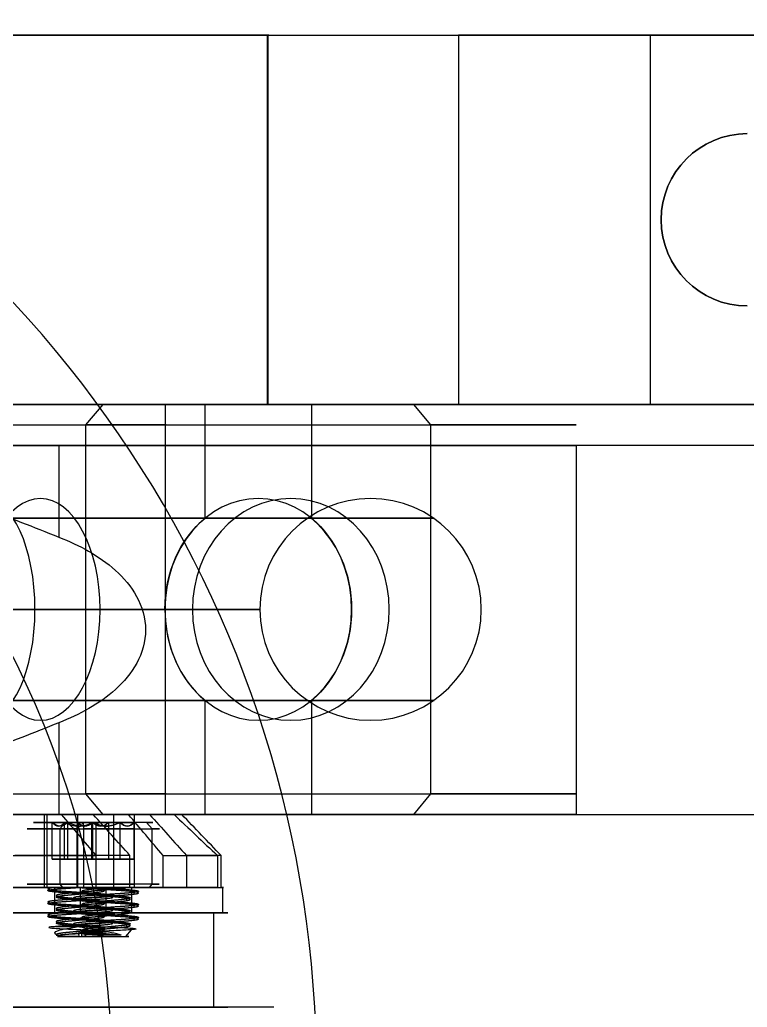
# Model space of a CAD drawing. Header units: inches. Extents: x -3.4 to 11, y -3.7 to 6.8.
# Drawn here: x 1.595 to 2.992, y 0.125 to 2.021 of the extents above; entities that cross this region are included whole.
import ezdxf

# ---------------------------------------------------------------- set-up
doc = ezdxf.new("R2010")
doc.units = ezdxf.units.IN
doc.header["$MEASUREMENT"] = 0
for name, color, linetype in [('1', 7, 'Continuous'), ('10', 7, 'Continuous'), ('11', 7, 'Continuous'), ('19', 7, 'Continuous'), ('21', 7, 'Continuous'), ('27', 7, 'Continuous'), ('3', 7, 'Continuous'), ('4', 7, 'Continuous'), ('45', 7, 'Continuous'), ('47', 7, 'Continuous'), ('7', 7, 'Continuous'), ('8', 7, 'Continuous'), ('9', 7, 'Continuous')]:
    doc.layers.add(name, color=color, linetype=linetype)

# ---------------------------------------------------------------- blocks, each defined once
blk = doc.blocks.new('motor mount_v6_adapter')
at = {"layer": '1', "color": 0}
for p, q in [((30, 20), (30, 38)), ((25, 0), (25, 20))]:
    blk.add_line(p, q, dxfattribs=at)
at = {"layer": '1', "color": 0, "extrusion": (2.02729e-32, -1, 6.12323e-17)}
for centre, radius, start, end in [((0, 0, -38), 30, 0, 180), ((0, 0, -38), 30, 180, 0), ((0, 0, -20), 25, 0, 180), ((0, 0, -20), 25, 180, 0)]:
    blk.add_arc(centre, radius, start, end, dxfattribs=at)
at = {"layer": '1', "color": 0, "extrusion": (0, 1, 6.12323e-17)}
blk.add_arc((0, 0, 38), 20, 90, 270, dxfattribs=at)
at = {"layer": '1', "color": 0, "extrusion": (-2.02729e-32, 1, -7.0442e-15)}
for centre, radius, start, end in [((0, 0, 20), 30, 0, 180), ((0, 0, 20), 30, 180, 0), ((0, 0, 10), 20, 90, 270), ((0, 0), 25, 0, 180), ((0, 0), 25, 180, 0)]:
    blk.add_arc(centre, radius, start, end, dxfattribs=at)
blk = doc.blocks.new('50mm 5972K129_BALL BEARING')
at = {"layer": '10', "color": 0, "extrusion": (0.866025, 0.5, 6.12323e-17)}
for start, end in [(270, 90), (90, 270)]:
    blk.add_arc((-35, 0), 5.406, start, end, dxfattribs=at)
at = {"layer": '11', "color": 0, "extrusion": (1, -7.11687e-15, 6.12323e-17)}
blk.add_arc((-35, 0), 5.406, 270, 90, dxfattribs=at)
at = {"layer": '11', "color": 0, "extrusion": (1, -6.99441e-15, 6.12323e-17)}
blk.add_arc((-35, 0), 5.406, 90, 270, dxfattribs=at)
at = {"layer": '3', "color": 0}
for p, q in [((38.077, 0, 4.444), (38.077, 0, 10)), ((38.077, 0, -10), (38.077, 0, -4.444)), ((45, 0, -9), (44, 0, -10)), ((44, 0, 10), (45, 0, 9)), ((45, 0, 9), (45, 0, -9))]:
    blk.add_line(p, q, dxfattribs=at)
at = {"layer": '3', "color": 0, "extrusion": (-5.21066e-78, -6.98296e-15, -1)}
for centre, radius in [((0, 0, 9), 45), ((0, 0, 10), 38.077), ((0, 0, 4.444), 38.077), ((0, 0, -4.444), 38.077), ((0, 0, -10), 38.077)]:
    blk.add_arc(centre, radius, 0, 180, dxfattribs=at)
at = {"layer": '3', "color": 0, "extrusion": (8.55166e-31, -6.98296e-15, -1)}
blk.add_arc((0, 0, -9), 45, 0, 180, dxfattribs=at)
at = {"layer": '3', "color": 0}
for centre, radius, start, end in [((0, 0, -10), 44, 0, 180), ((0, 0, 9), 45, 180, 0), ((0, 0, -9), 45, 180, 0), ((0, 0, -10), 44, 180, 0), ((0, 0, 4.444), 38.077, 180, 0), ((0, 0, -4.444), 38.077, 180, 0), ((0, 0, -10), 38.077, 180, 0)]:
    blk.add_arc(centre, radius, start, end, dxfattribs=at)
at = {"layer": '3', "color": 0, "extrusion": (8.64884e-31, -6.98296e-15, -1)}
blk.add_arc((0, 0, -10), 44, 0, 180, dxfattribs=at)
at = {"layer": '3', "color": 0, "extrusion": (-8.68716e-64, 6.98296e-15, -1)}
blk.add_arc((0, 0, -10), 44, 180, 0, dxfattribs=at)
at = {"layer": '3', "color": 0, "extrusion": (8.55166e-31, 6.98296e-15, -1)}
blk.add_arc((0, 0, -10), 38.077, 180, 0, dxfattribs=at)
at = {"layer": '3', "color": 0, "extrusion": (-7.46197e-64, -1, -7.0442e-15)}
blk.add_arc((35, 0), 5.406, 304.6952, 55.3048, dxfattribs=at)
at = {"layer": '4', "color": 0}
for p, q in [((25, 0, 9), (26, 0, 10)), ((25, 0, -9), (25, 0, 9)), ((26, 0, -10), (25, 0, -9)), ((31.923, 0, -4.444), (31.923, 0, -10)), ((31.923, 0, 10), (31.923, 0, 4.444))]:
    blk.add_line(p, q, dxfattribs=at)
for centre, radius, start, end in [((0, 0, 4.444), 31.923, 0, 180), ((0, 0, -10), 31.923, 0, 180), ((0, 0, 10), 26, 0, 180), ((0, 0, 4.444), 31.923, 180, 0), ((0, 0, -10), 31.923, 180, 0), ((0, 0, -10), 26, 180, 0), ((0, 0, 9), 25, 180, 0), ((0, 0, -9), 25, 180, 0)]:
    blk.add_arc(centre, radius, start, end, dxfattribs=at)
at = {"layer": '4', "color": 0, "extrusion": (1.06432e-62, -6.98296e-15, -1)}
blk.add_arc((0, 0, 4.444), 31.923, 0, 180, dxfattribs=at)
at = {"layer": '4', "color": 0, "extrusion": (-5.21066e-78, -6.98296e-15, -1)}
for centre, radius in [((0, 0, -10), 31.923), ((0, 0, -9), 25)]:
    blk.add_arc(centre, radius, 0, 180, dxfattribs=at)
at = {"layer": '4', "color": 0, "extrusion": (-1.04124e-31, -6.98296e-15, -1)}
blk.add_arc((0, 0), 29.594, 0, 180, dxfattribs=at)
at = {"layer": '4', "color": 0, "extrusion": (8.55166e-31, -6.98296e-15, -1)}
blk.add_arc((0, 0, 10), 26, 0, 180, dxfattribs=at)
at = {"layer": '4', "color": 0, "extrusion": (8.7227e-31, -6.98296e-15, -1)}
blk.add_arc((0, 0, 9), 25, 0, 180, dxfattribs=at)
at = {"layer": '4', "color": 0, "extrusion": (8.55166e-31, 6.98296e-15, -1)}
for centre, radius in [((0, 0, 4.444), 31.923), ((0, 0, -10), 31.923), ((0, 0), 29.594), ((0, 0, -10), 26)]:
    blk.add_arc(centre, radius, 180, 0, dxfattribs=at)
at = {"layer": '4', "color": 0, "extrusion": (7.46197e-64, 1, 6.12323e-17)}
blk.add_arc((-35, 0), 5.406, 0, 55.3048, dxfattribs=at)
at = {"layer": '4', "color": 0, "extrusion": (-7.46197e-64, -1, -7.0442e-15)}
blk.add_arc((35, 0), 5.406, 180, 235.3048, dxfattribs=at)
at = {"layer": '7', "color": 0, "extrusion": (-0.5, 0.866025, -7.0442e-15)}
blk.add_arc((-35, 0), 5.406, 90, 270, dxfattribs=at)
at = {"layer": '8', "color": 0, "extrusion": (3.67518e-15, 1, 6.12323e-17)}
blk.add_arc((-35, 0), 5.406, 270, 90, dxfattribs=at)
at = {"layer": '8', "color": 0, "extrusion": (3.55271e-15, 1, 6.12323e-17)}
blk.add_arc((-35, 0), 5.406, 90, 270, dxfattribs=at)
at = {"layer": '9', "color": 0, "extrusion": (0.5, 0.866025, 6.12323e-17)}
for start, end in [(270, 90), (90, 270)]:
    blk.add_arc((-35, 0), 5.406, start, end, dxfattribs=at)
blk = doc.blocks.new('Casing')
at = {"layer": '19', "color": 0}
blk.add_line((-28, 0, 90.68), (-28, 0, 95.28), dxfattribs=at)
at = {"layer": '19', "color": 0, "extrusion": (8.55166e-31, -6.98296e-15, -1)}
blk.add_arc((0, 0, -95.28), 28, 0, 180, dxfattribs=at)
at = {"layer": '19', "color": 0}
for centre, radius, start, end in [((0, 0, 90.68), 28, 0, 180), ((0, 0, 90.68), 31, 180, 0), ((0, 0, 95.28), 28, 180, 0), ((0, 0, 90.68), 28, 180, 0)]:
    blk.add_arc(centre, radius, start, end, dxfattribs=at)
blk = doc.blocks.new('Cap')
at = {"layer": '21', "color": 0}
for p, q in [((-22.423, 16.433, 1.24), (-22.423, 16.433, 2.8)), ((-19.95, 15.005, 1.24), (-22.423, 16.433, 1.24)), ((-20.68, 15.427, 4.8), (-19.95, 15.005, 4.8)), ((-19.95, 15.005, 1.24), (-19.95, 15.005, 4.8)), ((-22.71, 12.39, 1.24), (-22.71, 12.39)), ((-20.21, 12.39), (-20.21, 12.39, 1.24)), ((-18.44, 12.39, 4.8), (-18.44, 12.39, 1.24)), ((-25.443, 11.202, 2.8), (-25.443, 11.202, 1.24)), ((-22.97, 9.775, 1.24), (-25.443, 11.202, 1.24)), ((-22.97, 9.775, 4.8), (-23.7, 10.196, 4.8)), ((-22.97, 9.775, 4.8), (-22.97, 9.775, 1.24)), ((-27.5, 4.071, 1.24), (-27.5, 4.071, 2.8)), ((-27.8, 0), (-27.8, 0, 1.24)), ((-27.667, -2.716, 2.8), (-27.667, -2.716, 1.24)), ((-22.97, -9.775, 1.24), (-25.443, -11.202, 1.24)), ((-23.7, -10.196, 4.8), (-22.97, -9.775, 4.8)), ((-22.97, -9.775, 1.24), (-22.97, -9.775, 4.8)), ((-25.443, -11.202, 1.24), (-25.443, -11.202, 2.8)), ((-22.71, -12.39, 1.24), (-22.71, -12.39)), ((-20.21, -12.39), (-20.21, -12.39, 1.24)), ((-19.95, -15.005, 1.24), (-22.423, -16.433, 1.24)), ((-19.95, -15.005, 4.8), (-20.68, -15.427, 4.8)), ((-19.95, -15.005, 4.8), (-19.95, -15.005, 1.24)), ((-22.423, -16.433, 2.8), (-22.423, -16.433, 1.24))]:
    blk.add_line(p, q, dxfattribs=at)
for centre, radius, start, end in [((0, 0), 27.8, 0, 180), ((0, 0, 4.8), 25.8, 126.1434, 143.2779), ((-21.46, 12.39, 1.24), 3.02, 0, 60), ((-21.46, 12.39, 1.24), 3.02, 240, 0), ((-21.46, 12.39), 1.25, 180, 0), ((0, 0, 4.8), 25.8, 156.7221, 173.6162), ((-3.538, 39.093, 4.8), 42.435, 238.6105, 250.8259), ((0, 0), 27.8, 180, 0), ((-22.354, 10.918, 1.24), 14.633, 248.7098, 289.5), ((-21.46, -12.39, 1.24), 3.02, 0, 120), ((-21.46, -12.39), 1.25, 180, 0), ((-21.46, -12.39, 1.24), 3.02, 300, 0)]:
    blk.add_arc(centre, radius, start, end, dxfattribs=at)
at = {"layer": '21', "color": 0, "extrusion": (5.61932e-15, 4.14548e-15, -1)}
blk.add_arc((0, 0, -2.8), 27.8, 36.2365, 53.5831, dxfattribs=at)
at = {"layer": '21', "color": 0, "extrusion": (4.12777e-15, 5.63234e-15, -1)}
blk.add_arc((0, 0, -1.24), 27.8, 23.7635, 36.2365, dxfattribs=at)
at = {"layer": '21', "color": 0, "extrusion": (0.5, 0.866026, 3.19072e-07)}
blk.add_arc((-4129.091, -4178.598, 3.02), 5895.97, 45.1695256, 45.1971001, dxfattribs=at)
at = {"layer": '21', "color": 0, "extrusion": (0, -6.98296e-15, -1)}
for centre, radius, start in [((21.46, 12.39, -4.8), 3.02, 120), ((21.46, 12.39), 1.25, 0), ((21.46, 12.39, -1.24), 1.25, 0), ((21.46, -12.39, -4.8), 3.02, 60), ((21.46, -12.39), 1.25, 0), ((21.46, -12.39, -1.24), 1.25, 0)]:
    blk.add_arc(centre, radius, start, 180, dxfattribs=at)
at = {"layer": '21', "color": 0, "extrusion": (-6.04742e-15, 3.49148e-15, -1)}
blk.add_arc((21.46, 12.39, -4.8), 3.02, 180, 300, dxfattribs=at)
at = {"layer": '21', "color": 0, "extrusion": (0, 6.98296e-15, -1)}
for centre in [(21.46, 12.39, -1.24), (21.46, -12.39, -1.24)]:
    blk.add_arc(centre, 1.25, 180, 0, dxfattribs=at)
at = {"layer": '21', "color": 0, "extrusion": (2.81387e-15, 6.39092e-15, -1)}
blk.add_arc((0, 0, -2.8), 27.8, 8.4214, 23.7635, dxfattribs=at)
at = {"layer": '21', "color": 0, "extrusion": (-0.5, -0.866026, -3.19072e-07)}
blk.add_arc((4129.091, -4178.598, 3.02), 5895.97, 134.8028999, 134.8304744, dxfattribs=at)
at = {"layer": '21', "color": 0, "extrusion": (1.02268e-15, 6.90767e-15, -1)}
blk.add_arc((0, 0, -1.24), 27.8, 0, 8.4214, dxfattribs=at)
at = {"layer": '21', "color": 0, "extrusion": (-5.76306e-15, 3.94321e-15, -1)}
blk.add_arc((3.538, 39.093, -1.24), 42.435, 289.1741, 304.3808, dxfattribs=at)
at = {"layer": '21', "color": 0, "extrusion": (4.78701e-60, 6.98296e-15, -1)}
blk.add_arc((0, 0, -1.24), 27.8, 354.3942, 0, dxfattribs=at)
at = {"layer": '21', "color": 0, "extrusion": (-5.57921e-16, 6.96176e-15, -1)}
blk.add_arc((0, 0, -2.8), 27.8, 336.2365, 354.3942, dxfattribs=at)
at = {"layer": '21', "color": 0, "extrusion": (-6.81104e-15, 1.53999e-15, -1)}
blk.add_arc((22.354, 10.918, -4.8), 14.633, 250.5, 282.7405, dxfattribs=at)
at = {"layer": '21', "color": 0, "extrusion": (-9.07779e-16, 6.92371e-15, -1)}
blk.add_arc((0, 0, -4.8), 25.8, 336.7221, 352.5305, dxfattribs=at)
at = {"layer": '21', "color": 0, "extrusion": (-0.5, 0.866026, -3.19072e-07)}
blk.add_arc((-4129.091, -4178.598, 3.02), 5895.97, 45.1695256, 45.1971001, dxfattribs=at)
at = {"layer": '21', "color": 0, "extrusion": (-2.81387e-15, 6.39092e-15, -1)}
blk.add_arc((0, 0, -1.24), 27.8, 323.7635, 336.2365, dxfattribs=at)
at = {"layer": '21', "color": 0, "extrusion": (-6.04742e-15, -3.49148e-15, -1)}
blk.add_arc((21.46, -12.39, -4.8), 3.02, 180, 240, dxfattribs=at)
at = {"layer": '21', "color": 0, "extrusion": (0.5, -0.866026, 3.19072e-07)}
blk.add_arc((4129.091, -4178.598, 3.02), 5895.97, 134.8028999, 134.8304744, dxfattribs=at)
at = {"layer": '21', "color": 0, "extrusion": (-4.17536e-15, 5.59716e-15, -1)}
blk.add_arc((0, 0, -4.8), 25.8, 307.4695, 323.2779, dxfattribs=at)
at = {"layer": '21', "color": 0, "extrusion": (-4.12777e-15, 5.63234e-15, -1)}
blk.add_arc((0, 0, -2.8), 27.8, 305.6058, 323.7635, dxfattribs=at)
at = {"layer": '21', "color": 0}
for points in [[(-27.5, 4.071, 2.8), (-26.89, 3.654, 3.465), (-26.269, 3.253, 4.132), (-25.64, 2.869, 4.8)], [(-25.581, -3.354, 4.8), (-26.284, -3.195, 4.124), (-26.98, -2.983, 3.458), (-27.667, -2.716, 2.8)]]:
    blk.add_open_spline(points, degree=3, dxfattribs=at)
blk = doc.blocks.new('91251A243_BLACK-OXIDE ALLOY STEEL SOCKET HEAD CAP SCREW')
at = {"layer": '27', "color": 0}
for p, q in [((-1.191, 0.687, -3.77), (0, 1.375, -3.77)), ((0, 1.375, -3.77), (1.191, 0.687, -3.77)), ((0, 1.375, -5.556), (0, 1.375, -3.77)), ((-1.191, -0.687, -3.77), (-1.191, 0.687, -3.77)), ((-1.191, 0.687, -3.77), (-1.191, 0.687, -5.556)), ((1.191, 0.687, -3.77), (1.191, -0.687, -3.77)), ((1.191, 0.687, -3.77), (1.191, 0.687, -5.556)), ((-2.603, 0, -2.54), (-2.445, 0, -2.381)), ((-2.286, 0, -5.556), (-2.603, 0, -5.239)), ((-2.603, 0, -5.239), (-2.603, 0, -2.54)), ((-1.587, 0, -0.556), (-1.587, 0, -0.476)), ((-1.587, 0, -1.826), (-1.587, 0, -1.746)), ((-1.587, 0, -1.191), (-1.587, 0, -1.111)), ((-1.375, 0, -5.556), (-1.191, 0, -5.372)), ((-1.235, 0, -0.124), (-1.111, 0)), ((-1.175, 0, -0.238), (-1.175, 0, -0.159)), ((-1.175, 0, -0.873), (-1.175, 0, -0.794)), ((-1.175, 0, -1.508), (-1.175, 0, -1.429)), ((-1.175, 0, -2.064), (-1.175, 0, -2.143)), ((1.111, 0), (1.437, 0, -0.325)), ((1.175, 0, -0.476), (1.175, 0, -0.556)), ((1.175, 0, -1.111), (1.175, 0, -1.191)), ((1.175, 0, -1.746), (1.175, 0, -1.826)), ((1.587, 0, -0.794), (1.587, 0, -0.873)), ((1.587, 0, -2.064), (1.587, 0, -2.143)), ((1.587, 0, -1.429), (1.587, 0, -1.508)), ((2.603, 0, -5.239), (2.286, 0, -5.556)), ((2.445, 0, -2.381), (2.603, 0, -2.54)), ((2.603, 0, -2.54), (2.603, 0, -5.239)), ((0, -1.375, -3.77), (-1.191, -0.687, -3.77)), ((-1.191, -0.687, -3.77), (-1.191, -0.687, -5.556)), ((1.191, -0.687, -3.77), (0, -1.375, -3.77)), ((1.191, -0.687, -3.77), (1.191, -0.687, -5.556)), ((0, -1.375, -3.77), (0, -1.375, -5.556))]:
    blk.add_line(p, q, dxfattribs=at)
for centre, radius, start, end in [((0, 0, -2.54), 2.603, 0, 180), ((0, 0, -5.556), 2.286, 0, 180), ((0, 0, -5.556), 1.375, 90, 150), ((0, 0, -5.556), 1.375, 30, 90), ((0, 0, -5.556), 1.375, 150, 180), ((0, 0, -2.381), 1.175, 0, 45.5225), ((0, 0, -5.556), 1.375, 330, 30), ((0, 0, -5.239), 2.603, 180, 0), ((0, 0, -2.381), 1.587, 180, 225.5225), ((0, 0, -5.556), 1.375, 180, 210), ((0, 0), 1.111, 180, 0), ((0, 0, -5.556), 1.375, 210, 270), ((0, 0, -5.556), 1.375, 270, 330)]:
    blk.add_arc(centre, radius, start, end, dxfattribs=at)
at = {"layer": '27', "color": 0, "extrusion": (1.56991e-29, -6.98296e-15, -1)}
blk.add_arc((0, 0, 5.239), 2.603, 0, 180, dxfattribs=at)
at = {"layer": '27', "color": 0, "extrusion": (1.70918e-29, -6.98296e-15, -1)}
blk.add_arc((0, 0, 2.381), 2.445, 0, 180, dxfattribs=at)
at = {"layer": '27', "color": 0, "extrusion": (2.01016e-29, -6.98296e-15, -1)}
blk.add_arc((0, 0), 1.111, 0, 180, dxfattribs=at)
at = {"layer": '27', "color": 0, "extrusion": (-1.48439e-29, 6.98296e-15, -1)}
blk.add_arc((0, 0, 2.54), 2.603, 180, 0, dxfattribs=at)
at = {"layer": '27', "color": 0, "extrusion": (-1.56991e-29, 6.98296e-15, -1)}
blk.add_arc((0, 0, 2.381), 2.445, 180, 0, dxfattribs=at)
at = {"layer": '27', "color": 0, "extrusion": (-1.58748e-29, 6.98296e-15, -1)}
blk.add_arc((0, 0, 5.556), 2.286, 180, 0, dxfattribs=at)
at = {"layer": '27', "color": 0, "extrusion": (1.83133e-28, 6.98296e-15, -1)}
blk.add_arc((0, 0, 0.476), 1.587, 314.4775, 0, dxfattribs=at)
at = {"layer": '27', "color": 0, "extrusion": (-5.65611e-15, 4.09515e-15, -1)}
blk.add_arc((0, 0, 0.064), 1.175, 260.6639, 305.9054, dxfattribs=at)
at = {"layer": '27', "color": 0}
for points, weights, knots in [([(1.587, 0, -0.873), (1.587, 0.425, -0.845), (1.375, 0.794, -0.82), (0.917, 1.587, -0.767), (0, 1.587, -0.714), (-0.917, 1.587, -0.661), (-1.375, 0.794, -0.609), (-1.587, 0.425, -0.584), (-1.587, 0, -0.556)], [0.933012701892, 0.933012701892, 1, 0.866025403784, 1, 0.866025403784, 1, 0.933012701892, 0.933012701892], [0.55, 0.55, 0.55, 0.5666667, 0.5666667, 0.6, 0.6, 0.6333333, 0.6333333, 0.65, 0.65, 0.65]), ([(-1.587, 0, -0.476), (-1.587, 0.425, -0.505), (-1.375, 0.794, -0.529), (-0.917, 1.587, -0.582), (0, 1.587, -0.635), (0.917, 1.587, -0.688), (1.375, 0.794, -0.741), (1.587, 0.425, -0.765), (1.587, 0, -0.794)], [0.933012701892, 0.933012701892, 1, 0.866025403784, 1, 0.866025403784, 1, 0.933012701892, 0.933012701892], [0.15, 0.15, 0.15, 0.16666667, 0.16666667, 0.2, 0.2, 0.23333333, 0.23333333, 0.25, 0.25, 0.25]), ([(1.587, 0, -2.143), (1.587, 0.425, -2.115), (1.375, 0.794, -2.09), (0.917, 1.587, -2.037), (0, 1.587, -1.984), (-0.917, 1.587, -1.931), (-1.375, 0.794, -1.879), (-1.587, 0.425, -1.854), (-1.587, 0, -1.826)], [0.933012701892, 0.933012701892, 1, 0.866025403784, 1, 0.866025403784, 1, 0.933012701892, 0.933012701892], [0.15, 0.15, 0.15, 0.1666667, 0.1666667, 0.2, 0.2, 0.2333333, 0.2333333, 0.25, 0.25, 0.25]), ([(-1.587, 0, -1.746), (-1.587, 0.425, -1.775), (-1.375, 0.794, -1.799), (-0.917, 1.587, -1.852), (0, 1.587, -1.905), (0.917, 1.587, -1.958), (1.375, 0.794, -2.011), (1.587, 0.425, -2.035), (1.587, 0, -2.064)], [0.933012701892, 0.933012701892, 1, 0.866025403784, 1, 0.866025403784, 1, 0.933012701892, 0.933012701892], [0.55, 0.55, 0.55, 0.5666667, 0.5666667, 0.6, 0.6, 0.6333333, 0.6333333, 0.65, 0.65, 0.65]), ([(1.587, 0, -1.508), (1.587, 0.425, -1.48), (1.375, 0.794, -1.455), (0.917, 1.587, -1.402), (0, 1.587, -1.349), (-0.917, 1.587, -1.296), (-1.375, 0.794, -1.244), (-1.587, 0.425, -1.219), (-1.587, 0, -1.191)], [0.933012701892, 0.933012701892, 1, 0.866025403784, 1, 0.866025403784, 1, 0.933012701892, 0.933012701892], [0.35, 0.35, 0.35, 0.3666667, 0.3666667, 0.4, 0.4, 0.4333333, 0.4333333, 0.45, 0.45, 0.45]), ([(-1.587, 0, -1.111), (-1.587, 0.425, -1.14), (-1.375, 0.794, -1.164), (-0.917, 1.587, -1.217), (0, 1.587, -1.27), (0.917, 1.587, -1.323), (1.375, 0.794, -1.376), (1.587, 0.425, -1.4), (1.587, 0, -1.429)], [0.933012701892, 0.933012701892, 1, 0.866025403784, 1, 0.866025403784, 1, 0.933012701892, 0.933012701892], [0.35, 0.35, 0.35, 0.3666667, 0.3666667, 0.4, 0.4, 0.4333333, 0.4333333, 0.45, 0.45, 0.45]), ([(-1.175, 0, -0.159), (-1.175, 0.315, -0.187), (-1.018, 0.588, -0.212), (-0.678, 1.175, -0.265), (0, 1.175, -0.318), (0.678, 1.175, -0.37), (1.018, 0.588, -0.423), (1.175, 0.315, -0.448), (1.175, 0, -0.476)], [0.933012701892, 0.933012701892, 1, 0.866025403784, 1, 0.866025403784, 1, 0.933012701892, 0.933012701892], [0.15, 0.15, 0.15, 0.1666667, 0.1666667, 0.2, 0.2, 0.2333333, 0.2333333, 0.25, 0.25, 0.25]), ([(1.175, 0, -0.556), (1.175, 0.315, -0.527), (1.018, 0.588, -0.503), (0.678, 1.175, -0.45), (0, 1.175, -0.397), (-0.678, 1.175, -0.344), (-1.018, 0.588, -0.291), (-1.175, 0.315, -0.266), (-1.175, 0, -0.238)], [0.933012701892, 0.933012701892, 1, 0.866025403784, 1, 0.866025403784, 1, 0.933012701892, 0.933012701892], [0.75, 0.75, 0.75, 0.7666667, 0.7666667, 0.8, 0.8, 0.8333333, 0.8333333, 0.85, 0.85, 0.85]), ([(-1.175, 0, -0.794), (-1.175, 0.315, -0.822), (-1.018, 0.588, -0.847), (-0.678, 1.175, -0.9), (0, 1.175, -0.953), (0.678, 1.175, -1.005), (1.018, 0.588, -1.058), (1.175, 0.315, -1.083), (1.175, 0, -1.111)], [0.933012701892, 0.933012701892, 1, 0.866025403784, 1, 0.866025403784, 1, 0.933012701892, 0.933012701892], [0.35, 0.35, 0.35, 0.3666667, 0.3666667, 0.4, 0.4, 0.4333333, 0.4333333, 0.45, 0.45, 0.45]), ([(1.175, 0, -1.191), (1.175, 0.315, -1.162), (1.018, 0.588, -1.138), (0.678, 1.175, -1.085), (0, 1.175, -1.032), (-0.678, 1.175, -0.979), (-1.018, 0.588, -0.926), (-1.175, 0.315, -0.901), (-1.175, 0, -0.873)], [0.933012701892, 0.933012701892, 1, 0.866025403784, 1, 0.866025403784, 1, 0.933012701892, 0.933012701892], [0.55, 0.55, 0.55, 0.5666667, 0.5666667, 0.6, 0.6, 0.6333333, 0.6333333, 0.65, 0.65, 0.65]), ([(-1.175, 0, -1.429), (-1.175, 0.315, -1.457), (-1.018, 0.588, -1.482), (-0.678, 1.175, -1.535), (0, 1.175, -1.587), (0.678, 1.175, -1.64), (1.018, 0.588, -1.693), (1.175, 0.315, -1.718), (1.175, 0, -1.746)], [0.933012701892, 0.933012701892, 1, 0.866025403784, 1, 0.866025403784, 1, 0.933012701892, 0.933012701892], [0.55, 0.55, 0.55, 0.5666667, 0.5666667, 0.6, 0.6, 0.6333333, 0.6333333, 0.65, 0.65, 0.65]), ([(1.175, 0, -1.826), (1.175, 0.315, -1.797), (1.018, 0.588, -1.773), (0.678, 1.175, -1.72), (0, 1.175, -1.667), (-0.678, 1.175, -1.614), (-1.018, 0.588, -1.561), (-1.175, 0.315, -1.536), (-1.175, 0, -1.508)], [0.933012701892, 0.933012701892, 1, 0.866025403784, 1, 0.866025403784, 1, 0.933012701892, 0.933012701892], [0.35, 0.35, 0.35, 0.3666667, 0.3666667, 0.4, 0.4, 0.4333333, 0.4333333, 0.45, 0.45, 0.45]), ([(-1.175, 0, -2.064), (-1.175, 0.315, -2.092), (-1.018, 0.588, -2.117), (-0.678, 1.175, -2.17), (0, 1.175, -2.223), (0.678, 1.175, -2.275), (1.018, 0.588, -2.328), (1.175, 0.315, -2.353), (1.175, 0, -2.381)], [0.933012701892, 0.933012701892, 1, 0.866025403784, 1, 0.866025403784, 1, 0.933012701892, 0.933012701892], [0.75, 0.75, 0.75, 0.7666667, 0.7666667, 0.8, 0.8, 0.8333333, 0.8333333, 0.85, 0.85, 0.85]), ([(0.823, 0.838, -2.381), (0.48, 1.175, -2.339), (0, 1.175, -2.302), (-0.678, 1.175, -2.249), (-1.018, 0.588, -2.196), (-1.175, 0.315, -2.171), (-1.175, 0, -2.143)], [0.948065210723, 0.901258538444, 1, 0.866025403784, 1, 0.933012701892, 0.933012701892], [0.17543279, 0.17543279, 0.17543279, 0.2, 0.2, 0.23333333, 0.23333333, 0.25, 0.25, 0.25]), ([(1.587, 0, -2.064), (1.587, -0.425, -2.092), (1.375, -0.794, -2.117), (0.917, -1.587, -2.17), (0, -1.587, -2.223), (-0.917, -1.587, -2.275), (-1.375, -0.794, -2.328), (-1.587, -0.425, -2.353), (-1.587, 0, -2.381)], [0.933012701892, 0.933012701892, 1, 0.866025403784, 1, 0.866025403784, 1, 0.933012701892, 0.933012701892], [0.65, 0.65, 0.65, 0.6666667, 0.6666667, 0.7, 0.7, 0.7333333, 0.7333333, 0.75, 0.75, 0.75]), ([(-1.587, 0, -1.826), (-1.587, -0.425, -1.797), (-1.375, -0.794, -1.773), (-0.917, -1.587, -1.72), (0, -1.587, -1.667), (0.917, -1.587, -1.614), (1.375, -0.794, -1.561), (1.587, -0.425, -1.536), (1.587, 0, -1.508)], [0.933012701892, 0.933012701892, 1, 0.866025403784, 1, 0.866025403784, 1, 0.933012701892, 0.933012701892], [0.25, 0.25, 0.25, 0.26666667, 0.26666667, 0.3, 0.3, 0.33333333, 0.33333333, 0.35, 0.35, 0.35]), ([(1.587, 0, -1.429), (1.587, -0.425, -1.457), (1.375, -0.794, -1.482), (0.917, -1.587, -1.535), (0, -1.587, -1.587), (-0.917, -1.587, -1.64), (-1.375, -0.794, -1.693), (-1.587, -0.425, -1.718), (-1.587, 0, -1.746)], [0.933012701892, 0.933012701892, 1, 0.866025403784, 1, 0.866025403784, 1, 0.933012701892, 0.933012701892], [0.45, 0.45, 0.45, 0.46666667, 0.46666667, 0.5, 0.5, 0.53333333, 0.53333333, 0.55, 0.55, 0.55]), ([(-1.587, 0, -1.191), (-1.587, -0.425, -1.162), (-1.375, -0.794, -1.138), (-0.917, -1.587, -1.085), (0, -1.587, -1.032), (0.917, -1.587, -0.979), (1.375, -0.794, -0.926), (1.587, -0.425, -0.901), (1.587, 0, -0.873)], [0.933012701892, 0.933012701892, 1, 0.866025403784, 1, 0.866025403784, 1, 0.933012701892, 0.933012701892], [0.45, 0.45, 0.45, 0.46666667, 0.46666667, 0.5, 0.5, 0.53333333, 0.53333333, 0.55, 0.55, 0.55]), ([(1.587, 0, -0.794), (1.587, -0.425, -0.822), (1.375, -0.794, -0.847), (0.917, -1.587, -0.9), (0, -1.587, -0.953), (-0.917, -1.587, -1.005), (-1.375, -0.794, -1.058), (-1.587, -0.425, -1.083), (-1.587, 0, -1.111)], [0.933012701892, 0.933012701892, 1, 0.866025403784, 1, 0.866025403784, 1, 0.933012701892, 0.933012701892], [0.25, 0.25, 0.25, 0.2666667, 0.2666667, 0.3, 0.3, 0.3333333, 0.3333333, 0.35, 0.35, 0.35]), ([(-1.587, 0, -0.556), (-1.587, -0.425, -0.527), (-1.375, -0.794, -0.503), (-1.267, -0.981, -0.49), (-1.112, -1.133, -0.476)], [0.933012701892, 0.933012701892, 1, 0.96476686534, 0.948065210723], [0.65, 0.65, 0.65, 0.66666667, 0.66666667, 0.67543279, 0.67543279, 0.67543279]), ([(-0.689, -0.952, -0.064), (-0.892, -0.805, -0.086), (-1.018, -0.588, -0.106), (-1.175, -0.315, -0.13), (-1.175, 0, -0.159)], [0.93549495028, 0.945907627743, 1, 0.933012701892, 0.933012701892], [0.11987497, 0.11987497, 0.11987497, 0.13333333, 0.13333333, 0.15, 0.15, 0.15]), ([(-1.175, 0, -0.238), (-1.175, -0.315, -0.21), (-1.018, -0.588, -0.185), (-0.678, -1.175, -0.132), (0, -1.175, -0.079), (0.096, -1.175, -0.072), (0.191, -1.159, -0.064)], [0.933012701892, 0.933012701892, 1, 0.866025403784, 1, 0.978589470042, 0.964022189566], [0.85, 0.85, 0.85, 0.86666667, 0.86666667, 0.9, 0.9, 0.90532701, 0.90532701, 0.90532701]), ([(1.175, 0, -0.476), (1.175, -0.315, -0.505), (1.018, -0.588, -0.529), (0.678, -1.175, -0.582), (0, -1.175, -0.635), (-0.678, -1.175, -0.688), (-1.018, -0.588, -0.741), (-1.175, -0.315, -0.765), (-1.175, 0, -0.794)], [0.933012701892, 0.933012701892, 1, 0.866025403784, 1, 0.866025403784, 1, 0.933012701892, 0.933012701892], [0.25, 0.25, 0.25, 0.26666667, 0.26666667, 0.3, 0.3, 0.33333333, 0.33333333, 0.35, 0.35, 0.35]), ([(-1.175, 0, -0.873), (-1.175, -0.315, -0.845), (-1.018, -0.588, -0.82), (-0.678, -1.175, -0.767), (0, -1.175, -0.714), (0.678, -1.175, -0.661), (1.018, -0.588, -0.609), (1.175, -0.315, -0.584), (1.175, 0, -0.556)], [0.933012701892, 0.933012701892, 1, 0.866025403784, 1, 0.866025403784, 1, 0.933012701892, 0.933012701892], [0.65, 0.65, 0.65, 0.66666667, 0.66666667, 0.7, 0.7, 0.73333333, 0.73333333, 0.75, 0.75, 0.75]), ([(1.175, 0, -1.111), (1.175, -0.315, -1.14), (1.018, -0.588, -1.164), (0.678, -1.175, -1.217), (0, -1.175, -1.27), (-0.678, -1.175, -1.323), (-1.018, -0.588, -1.376), (-1.175, -0.315, -1.4), (-1.175, 0, -1.429)], [0.933012701892, 0.933012701892, 1, 0.866025403784, 1, 0.866025403784, 1, 0.933012701892, 0.933012701892], [0.45, 0.45, 0.45, 0.46666667, 0.46666667, 0.5, 0.5, 0.53333333, 0.53333333, 0.55, 0.55, 0.55]), ([(-1.175, 0, -1.508), (-1.175, -0.315, -1.48), (-1.018, -0.588, -1.455), (-0.678, -1.175, -1.402), (0, -1.175, -1.349), (0.678, -1.175, -1.296), (1.018, -0.588, -1.244), (1.175, -0.315, -1.219), (1.175, 0, -1.191)], [0.933012701892, 0.933012701892, 1, 0.866025403784, 1, 0.866025403784, 1, 0.933012701892, 0.933012701892], [0.45, 0.45, 0.45, 0.46666667, 0.46666667, 0.5, 0.5, 0.53333333, 0.53333333, 0.55, 0.55, 0.55]), ([(1.175, 0, -1.746), (1.175, -0.315, -1.775), (1.018, -0.588, -1.799), (0.678, -1.175, -1.852), (0, -1.175, -1.905), (-0.678, -1.175, -1.958), (-1.018, -0.588, -2.011), (-1.175, -0.315, -2.035), (-1.175, 0, -2.064)], [0.933012701892, 0.933012701892, 1, 0.866025403784, 1, 0.866025403784, 1, 0.933012701892, 0.933012701892], [0.65, 0.65, 0.65, 0.66666667, 0.66666667, 0.7, 0.7, 0.73333333, 0.73333333, 0.75, 0.75, 0.75]), ([(-1.175, 0, -2.143), (-1.175, -0.315, -2.115), (-1.018, -0.588, -2.09), (-0.678, -1.175, -2.037), (0, -1.175, -1.984), (0.678, -1.175, -1.931), (1.018, -0.588, -1.879), (1.175, -0.315, -1.854), (1.175, 0, -1.826)], [0.933012701892, 0.933012701892, 1, 0.866025403784, 1, 0.866025403784, 1, 0.933012701892, 0.933012701892], [0.25, 0.25, 0.25, 0.26666667, 0.26666667, 0.3, 0.3, 0.33333333, 0.33333333, 0.35, 0.35, 0.35]), ([(-1.112, -1.133, -2.381), (-0.649, -1.587, -2.339), (0, -1.587, -2.302), (0.917, -1.587, -2.249), (1.375, -0.794, -2.196), (1.587, -0.425, -2.171), (1.587, 0, -2.143)], [0.948065210723, 0.901258538444, 1, 0.866025403784, 1, 0.933012701892, 0.933012701892], [0.07543279, 0.07543279, 0.07543279, 0.1, 0.1, 0.13333333, 0.13333333, 0.15, 0.15, 0.15])]:
    blk.add_rational_spline(points, weights, degree=2, knots=knots, dxfattribs=at)
for points, knots in [([(-1.587, 0, -2.381), (-1.567, 0.175, -2.381), (-1.516, 0.35, -2.381), (-1.439, 0.508, -2.381), (-1.362, 0.667, -2.381), (-1.257, 0.816, -2.381), (-1.129, 0.938, -2.381), (-1.008, 1.053, -2.381), (-0.863, 1.148, -2.381), (-0.709, 1.213, -2.381), (-0.565, 1.274, -2.381), (-0.409, 1.31, -2.381), (-0.253, 1.32, -2.381), (-0.097, 1.33, -2.381), (0.063, 1.313, -2.381), (0.212, 1.267, -2.381), (0.352, 1.224, -2.381), (0.487, 1.154, -2.381), (0.603, 1.063, -2.381), (0.685, 0.999, -2.381), (0.76, 0.922, -2.381), (0.823, 0.838, -2.381)], [0, 0, 0, 0, 0.000529506, 0.000529506, 0.000529506, 0.001059987, 0.001059987, 0.001059987, 0.001561894, 0.001561894, 0.001561894, 0.002029611, 0.002029611, 0.002029611, 0.00249709, 0.00249709, 0.00249709, 0.002937, 0.002937, 0.002937, 0.003248983, 0.003248983, 0.003248983, 0.003248983]), ([(1.437, 0, -0.325), (1.434, 0.054, -0.323), (1.428, 0.109, -0.32), (1.42, 0.162, -0.318), (1.395, 0.315, -0.31), (1.344, 0.466, -0.303), (1.272, 0.603, -0.297), (1.2, 0.739, -0.29), (1.105, 0.864, -0.283), (0.993, 0.969, -0.276), (0.881, 1.074, -0.269), (0.75, 1.16, -0.262), (0.609, 1.222, -0.254), (0.473, 1.282, -0.247), (0.325, 1.319, -0.239), (0.177, 1.332, -0.233), (0.032, 1.345, -0.226), (-0.117, 1.334, -0.22), (-0.259, 1.298, -0.213), (-0.4, 1.263, -0.206), (-0.537, 1.203, -0.198), (-0.659, 1.123, -0.191), (-0.778, 1.044, -0.183), (-0.885, 0.945, -0.176), (-0.972, 0.833, -0.169), (-1.057, 0.723, -0.162), (-1.125, 0.599, -0.156), (-1.17, 0.468, -0.149), (-1.215, 0.337, -0.142), (-1.238, 0.197, -0.135), (-1.237, 0.059, -0.127), (-1.237, 0.039, -0.126), (-1.236, 0.02, -0.125), (-1.235, 0, -0.124)], [0.003578054, 0.003578054, 0.003578054, 0.003578054, 0.00374248, 0.00374248, 0.00374248, 0.00421264, 0.00421264, 0.00421264, 0.00467812, 0.00467812, 0.00467812, 0.005143681, 0.005143681, 0.005143681, 0.005594565, 0.005594565, 0.005594565, 0.006036861, 0.006036861, 0.006036861, 0.006479372, 0.006479372, 0.006479372, 0.006911084, 0.006911084, 0.006911084, 0.007330148, 0.007330148, 0.007330148, 0.007749628, 0.007749628, 0.007749628, 0.007808458, 0.007808458, 0.007808458, 0.007808458]), ([(-1.191, 0.687, -5.556), (-1.005, 0.795, -5.449), (-0.805, 0.91, -5.373), (-0.39, 1.15, -5.372), (-0.187, 1.267, -5.448), (0, 1.375, -5.556)], [0, 0, 0, 0, 0.5, 0.5, 1, 1, 1, 1]), ([(0, 1.375, -5.556), (0.186, 1.267, -5.449), (0.385, 1.152, -5.373), (0.801, 0.912, -5.372), (1.003, 0.795, -5.448), (1.191, 0.687, -5.556)], [0, 0, 0, 0, 0.5, 0.5, 1, 1, 1, 1]), ([(1.191, 0.687, -5.556), (1.191, 0.475, -5.45), (1.191, 0.242, -5.372), (1.191, -0.242, -5.372), (1.191, -0.474, -5.45), (1.191, -0.687, -5.556)], [0, 0, 0, 0, 0.5, 0.5, 1, 1, 1, 1]), ([(0.191, -1.159, -0.064), (-0.192, -1.303, -0.144), (-0.634, -1.233, -0.217), (-1.303, -0.782, -0.355), (-1.524, -0.404, -0.413), (-1.587, 0, -0.476)], [0, 0, 0, 0, 0.5, 0.5, 1, 1, 1, 1]), ([(-1.235, 0, -0.124), (-1.229, -0.117, -0.118), (-1.206, -0.233, -0.111), (-1.167, -0.343, -0.105), (-1.123, -0.467, -0.098), (-1.06, -0.585, -0.092), (-0.979, -0.688, -0.085), (-0.899, -0.791, -0.079), (-0.799, -0.881, -0.071), (-0.689, -0.952, -0.064)], [0.007808458, 0.007808458, 0.007808458, 0.007808458, 0.008162344, 0.008162344, 0.008162344, 0.008558196, 0.008558196, 0.008558196, 0.008954731, 0.008954731, 0.008954731, 0.008954731]), ([(-1.112, -1.133, -0.476), (-1.06, -1.18, -0.473), (-1.005, -1.223, -0.47), (-0.948, -1.263, -0.468), (-0.803, -1.362, -0.46), (-0.639, -1.438, -0.452), (-0.47, -1.484, -0.445), (-0.308, -1.528, -0.438), (-0.136, -1.546, -0.431), (0.031, -1.536, -0.425), (0.199, -1.526, -0.418), (0.368, -1.487, -0.411), (0.523, -1.422, -0.404), (0.679, -1.357, -0.396), (0.825, -1.264, -0.389), (0.95, -1.151, -0.381), (1.069, -1.043, -0.374), (1.173, -0.914, -0.367), (1.252, -0.774, -0.361), (1.331, -0.634, -0.354), (1.387, -0.478, -0.347), (1.416, -0.32, -0.34), (1.434, -0.215, -0.335), (1.442, -0.107, -0.33), (1.437, 0, -0.325)], [0, 0, 0, 0, 0.000209978, 0.000209978, 0.000209978, 0.000742711, 0.000742711, 0.000742711, 0.001253029, 0.001253029, 0.001253029, 0.00176447, 0.00176447, 0.00176447, 0.002275911, 0.002275911, 0.002275911, 0.00276537, 0.00276537, 0.00276537, 0.003253919, 0.003253919, 0.003253919, 0.003578054, 0.003578054, 0.003578054, 0.003578054]), ([(1.175, 0, -2.381), (1.195, -0.129, -2.381), (1.193, -0.263, -2.381), (1.17, -0.391, -2.381), (1.146, -0.519, -2.381), (1.099, -0.644, -2.381), (1.037, -0.758, -2.381), (0.971, -0.878, -2.381), (0.885, -0.99, -2.381), (0.786, -1.084, -2.381), (0.677, -1.189, -2.381), (0.549, -1.275, -2.381), (0.411, -1.337, -2.381), (0.274, -1.4, -2.381), (0.124, -1.439, -2.381), (-0.026, -1.453, -2.381), (-0.178, -1.467, -2.381), (-0.333, -1.458, -2.381), (-0.482, -1.427, -2.381), (-0.649, -1.391, -2.381), (-0.814, -1.327, -2.381), (-0.96, -1.238, -2.381), (-1.013, -1.206, -2.381), (-1.064, -1.171, -2.381), (-1.112, -1.133, -2.381)], [0, 0, 0, 0, 0.000390689, 0.000390689, 0.000390689, 0.000781268, 0.000781268, 0.000781268, 0.001192235, 0.001192235, 0.001192235, 0.001645242, 0.001645242, 0.001645242, 0.002098371, 0.002098371, 0.002098371, 0.002554088, 0.002554088, 0.002554088, 0.003069915, 0.003069915, 0.003069915, 0.003252655, 0.003252655, 0.003252655, 0.003252655]), ([(0, -1.375, -5.556), (-0.186, -1.267, -5.449), (-0.385, -1.152, -5.373), (-0.801, -0.912, -5.372), (-1.003, -0.795, -5.448), (-1.191, -0.687, -5.556)], [0, 0, 0, 0, 0.5, 0.5, 1, 1, 1, 1]), ([(1.191, -0.687, -5.556), (1.005, -0.795, -5.449), (0.805, -0.91, -5.373), (0.39, -1.15, -5.372), (0.187, -1.267, -5.448), (0, -1.375, -5.556)], [0, 0, 0, 0, 0.5, 0.5, 1, 1, 1, 1])]:
    blk.add_open_spline(points, degree=3, knots=knots, dxfattribs=at)
for points in [[(-1.191, 0, -5.372), (-1.191, 0.242, -5.372), (-1.191, 0.475, -5.45), (-1.191, 0.687, -5.556)], [(-1.191, -0.687, -5.556), (-1.191, -0.474, -5.45), (-1.191, -0.242, -5.372), (-1.191, 0, -5.372)]]:
    blk.add_open_spline(points, degree=3, dxfattribs=at)
blk = doc.blocks.new('motor mount_v6')
at = {"layer": '45', "color": 0}
for p, q in [((19.76, 51.328), (19.76, 51.328, 4.475)), ((19.76, 51.328, 13.525), (19.76, 51.328, 18)), ((45, 0), (45, 0, 18)), ((-85.7, -63.5, 18), (85.7, -63.5, 18)), ((85.7, -63.5), (-85.7, -63.5))]:
    blk.add_line(p, q, dxfattribs=at)
at = {"layer": '45', "color": 0, "extrusion": (0, 6.98296e-15, -1)}
for centre, radius, start, end in [((-25.793, 67, -18), 16.793, 291.0556, 360), ((0, 0, -18), 45, 180, 0)]:
    blk.add_arc(centre, radius, start, end, dxfattribs=at)
at = {"layer": '45', "color": 0}
for centre, radius, start, end in [((25.793, 67), 16.793, 180, 248.9444), ((0, 0), 55, 0, 68.9444), ((0, 0), 45, 0, 88.7267), ((0, 0), 45, 180, 0)]:
    blk.add_arc(centre, radius, start, end, dxfattribs=at)
at = {"layer": '45', "color": 0, "extrusion": (0, -6.98296e-15, -1)}
blk.add_arc((0, 0, -18), 55, 111.0556, 180, dxfattribs=at)
at = {"layer": '45', "color": 0, "extrusion": (8.55166e-31, -6.98296e-15, -1)}
blk.add_arc((0, 0, -18), 45, 91.2733, 180, dxfattribs=at)
at = {"layer": '45', "color": 0}
for points, knots in [([(19.76, 51.328, 13.525), (18.514, 51.808, 14.02), (17.343, 52.424, 14.499), (15.112, 53.97, 15.236), (14.042, 54.919, 15.5), (13.109, 55.994, 15.5)], [0, 0, 0, 0, 0.5, 0.5, 1, 1, 1, 1]), ([(13.109, 55.994, 2.5), (14.033, 54.93, 2.5), (15.096, 53.984, 2.76), (17.325, 52.434, 3.494), (18.516, 51.807, 3.982), (19.76, 51.328, 4.475)], [0, 0, 0, 0, 0.5, 0.5, 1, 1, 1, 1]), ([(19.76, 51.328, 4.475), (20.76, 50.943, 4.872), (21.705, 50.544, 5.366), (22.921, 49.998, 6.458), (23.285, 49.829, 6.882), (23.817, 49.576, 7.855), (23.984, 49.495, 8.417), (23.987, 49.494, 9.571), (23.821, 49.575, 10.136), (23.289, 49.827, 11.113), (22.926, 49.996, 11.536), (21.723, 50.536, 12.62), (20.762, 50.942, 13.127), (19.76, 51.328, 13.525)], [0, 0, 0, 0, 0.25, 0.25, 0.375, 0.375, 0.5, 0.5, 0.625, 0.625, 0.75, 0.75, 1, 1, 1, 1])]:
    blk.add_open_spline(points, degree=3, knots=knots, dxfattribs=at)
blk = doc.blocks.new('motor mount_v6_torque arm')
at = {"color": 0}
blk.add_open_spline([(-26.535, -29.931), (-20.948, -34.884), (-10, -40.904), (-10, -48.6)], degree=3, dxfattribs=at)
at = {"layer": '47', "color": 0}
for p, q in [((-26.535, -29.931), (-26.535, -29.931, 18)), ((7.693, -39.253, 18), (7.693, -39.253)), ((-10, -48.6, 18), (-10, -48.6)), ((-10, -48.6, 18), (-10, -83.6, 18)), ((-10, -83.6), (-10, -48.6)), ((0, -83.6, 18), (0, -48.6, 18)), ((0, -48.6, 18), (0, -48.6)), ((0, -48.6), (0, -83.6)), ((-10, -53.34, 4.8), (0, -53.34, 4.8)), ((0, -53.34, 13.2), (-10, -53.34, 13.2))]:
    blk.add_line(p, q, dxfattribs=at)
for centre, radius, start, end in [((0, 0), 40, 281.0886, 61.6029), ((0, 0), 40, 180, 228.4418), ((0, 0), 30, 180, 0), ((9.525, -48.6), 9.525, 101.0886, 180)]:
    blk.add_arc(centre, radius, start, end, dxfattribs=at)
at = {"layer": '47', "color": 0, "extrusion": (-6.8526e-15, -1.34301e-15, -1)}
blk.add_arc((0, 0, -18), 40, 118.3971, 258.9114, dxfattribs=at)
at = {"layer": '47', "color": 0, "extrusion": (-6.88573e-46, 6.98296e-15, -1)}
for radius, start in [(40, 311.5582), (30, 180)]:
    blk.add_arc((0, 0, -18), radius, start, 0, dxfattribs=at)
at = {"layer": '47', "color": 0, "extrusion": (6.8526e-15, 1.34301e-15, -1)}
blk.add_arc((-9.525, -48.6, -18), 9.525, 0, 78.9114, dxfattribs=at)
at = {"layer": '47', "color": 0, "extrusion": (-1, -4.95635e-17, -7.0442e-15)}
blk.add_arc((53.34, 9, 10), 4.2, 90, 270, dxfattribs=at)
at = {"layer": '47', "color": 0, "extrusion": (1, 9.86076e-32, 6.12323e-17)}
blk.add_arc((-53.34, 9), 4.2, 270, 90, dxfattribs=at)
at = {"layer": '47', "color": 0}
for points in [[(-26.535, -29.931), (-20.948, -34.884), (-10, -40.904), (-10, -48.6)], [(-26.535, -29.931, 18), (-20.948, -34.884, 18), (-10, -40.904, 18), (-10, -48.6, 18)], [(-10, -48.6), (-10, -40.904), (-20.948, -34.884), (-26.535, -29.931)]]:
    blk.add_open_spline(points, degree=3, dxfattribs=at)

msp = doc.modelspace()

# ---------------------------------------------------------------- linework, layer by layer
at = {"color": 0}
for radius, start, end in [(2.1654, 0, 68.9444), (1.7717, 91.2733, 88.7267)]:
    msp.add_arc((0, 0), radius, start, end, dxfattribs=at)

# ---------------------------------------------------------------- block references
at = {"color": 0, "extrusion": (0, 1, 0)}
for name, p, xscale, yscale, zscale, rotation in [('motor mount_v6_torque arm', (-0.8925, 2.4402, 1.2824), 0.03937007874015748, 0.03937007874015748, 0.03937007874015748, 270), ('Cap', (-0.8925, 2.4402, 0.306), 0.03937007874015749, 0.03937007874015749, 0.03937007874015749, 2.903312699041426), ('Casing', (-0.8925, 2.4402, -3.4452), 0.03937007874015749, 0.03937007874015749, 0.03937007874015749, 12.61297842052209)]:
    msp.add_blockref(name, p, dxfattribs=dict(at, xscale=xscale, yscale=yscale, zscale=zscale, rotation=rotation))
at = {"color": 0, "extrusion": (0.050717, 0, 0.998713), "xscale": 0.03937007874015749, "yscale": 0.03937007874015749, "zscale": 0.03937007874015749, "rotation": 270}
msp.add_blockref('motor mount_v6_adapter', (0.495, -0.7676, 2.4823), dxfattribs=at)
at = {"color": 0, "extrusion": (0, -1, 0), "xscale": 0.03937007874015748, "yscale": 0.03937007874015748, "zscale": 0.03937007874015748}
for name, p, rotation in [('50mm 5972K129_BALL BEARING', (0.8925, 2.4402, -0.8887), 32.60144412719835), ('91251A243_BLACK-OXIDE ALLOY STEEL SOCKET HEAD CAP SCREW', (1.7116, 1.9103, -0.261), 273.8958099429905), ('91251A243_BLACK-OXIDE ALLOY STEEL SOCKET HEAD CAP SCREW', (1.761, 2.8846, -0.261), 30.00939347913755)]:
    msp.add_blockref(name, p, dxfattribs=dict(at, rotation=rotation))
msp.add_blockref('motor mount_v6', (0.8925, 2.4402, -1.2036), dxfattribs=at)

doc.saveas('drawing.dxf')
